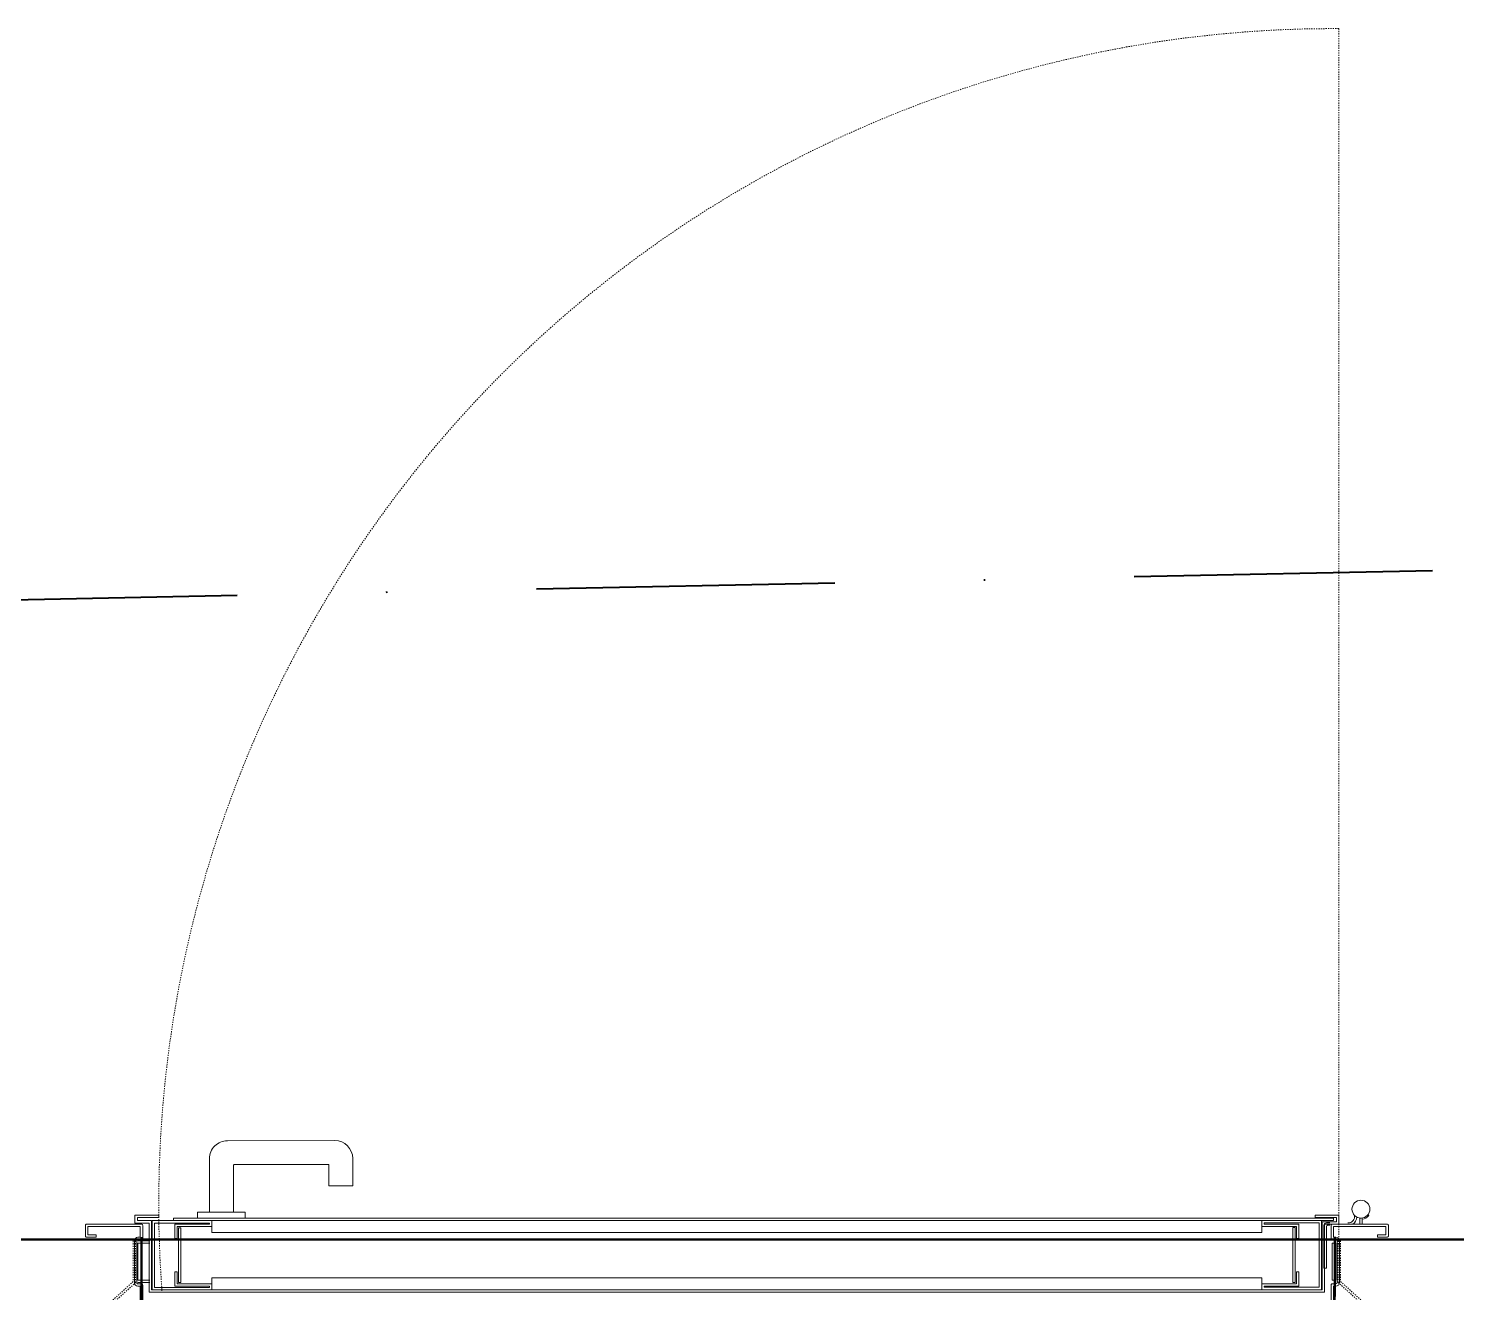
# Model space of a CAD drawing. Header units: millimetres. Extents: x 8884 to 18446, y 10737 to 16556.
# Drawn here: x 11030.6 to 11150.3, y 15338.1 to 15444 of the extents above; entities that cross this region are included whole.
import ezdxf

# ---------------------------------------------------------------- set-up
doc = ezdxf.new("R2010")
doc.units = ezdxf.units.MM
for name, pattern in [('DASHDOT2', [0.5, 0.25, -0.125, 0, -0.125]), ('DASHED', [0.75, 0.5, -0.25]), ('HIDDEN', [0.375, 0.25, -0.125])]:
    doc.linetypes.add(name, pattern=pattern)
for name, color, linetype, lineweight in [('Bina', 7, 'Continuous', 9), ('DOGRAMA', 4, 'Continuous', 18), ('DOGRAMA_GOR', 241, 'Continuous', 15), ('M_TAR_03', 41, 'Continuous', 9), ('TRS-ACK-KAPI-AHS', 40, 'Continuous', 18), ('TRS-DVR-EKLNN', 1, 'Continuous', 50), ('TRS-ISR-KST', 185, 'DASHDOT2', 40)]:
    doc.layers.add(name, color=color, linetype=linetype, lineweight=lineweight)

# ---------------------------------------------------------------- blocks, each defined once
blk = doc.blocks.new('KESİT ÇİZ')
at = {"layer": 'TRS-ISR-KST', "ltscale": 100}
blk.add_lwpolyline([(112297.12, 56003.48), (114483.78, 56048.35)], dxfattribs=at)

msp = doc.modelspace()

# ---------------------------------------------------------------- linework, layer by layer
at = {"layer": 'DOGRAMA'}
msp.add_line((11143.67, 15342.94, 48.88), (11143.67, 15342.74, 48.88), dxfattribs=at)
at = {"layer": 'DOGRAMA', "elevation": 48.88}
for points in [[(11041.52, 15344.38), (11041.52, 15344.58), (11039.52, 15344.58), (11039.52, 15343.93), (11040.72, 15343.93), (11040.72, 15338.13), (11055.39, 15338.14), (11139.22, 15338.14), (11139.22, 15343.84), (11140.42, 15343.84), (11140.42, 15344.59), (11138.42, 15344.59), (11138.42, 15344.39), (11140.22, 15344.39), (11140.22, 15344.04), (11139.02, 15344.04), (11139.02, 15338.34), (11055.39, 15338.34), (11040.92, 15338.33), (11040.92, 15344.13), (11039.72, 15344.13), (11039.72, 15344.38), (11041.52, 15344.38)], [(11138.97, 15344.14), (11139.97, 15344.14), (11139.97, 15344.34), (11042.75, 15344.33), (11042.75, 15344.13)], [(11043.07, 15339.83), (11042.87, 15339.83), (11042.87, 15338.63), (11045.77, 15338.63), (11045.77, 15338.53), (11041.17, 15338.53), (11041.17, 15343.93), (11045.77, 15343.93), (11045.77, 15343.83), (11042.87, 15343.83), (11042.87, 15342.63), (11043.07, 15342.63), (11043.07, 15343.63), (11045.97, 15343.63), (11045.97, 15344.13), (11040.97, 15344.13), (11040.97, 15338.33), (11045.97, 15338.33), (11045.97, 15338.83), (11043.07, 15338.83), (11043.07, 15339.83)], [(11136.87, 15339.84), (11137.07, 15339.84), (11137.07, 15338.64), (11134.17, 15338.64), (11134.17, 15338.54), (11138.77, 15338.54), (11138.77, 15343.94), (11134.17, 15343.94), (11134.17, 15343.84), (11137.07, 15343.84), (11137.07, 15342.64), (11136.87, 15342.64), (11136.87, 15343.64), (11133.97, 15343.64), (11133.97, 15344.14), (11138.97, 15344.14), (11138.97, 15338.34), (11133.97, 15338.34), (11133.97, 15338.84), (11136.87, 15338.84), (11136.87, 15339.84)]]:
    msp.add_lwpolyline(points, dxfattribs=at)
for points in [[(11036.27, 15342.73), (11035.47, 15342.73, -0.414214), (11035.37, 15342.83), (11035.37, 15343.73, -0.414214), (11035.47, 15343.83), (11040.07, 15343.83, -0.414214), (11040.17, 15343.73), (11040.17, 15342.63, -0.414214), (11040.07, 15342.53), (11039.77, 15342.53, 0.414214), (11039.67, 15342.43), (11039.67, 15338.93, 0.414214), (11039.77, 15338.83), (11040.07, 15338.83, -0.414214), (11040.17, 15338.73), (11040.17, 15337.08, 0.414214)], [(11039.97, 15337.08), (11039.97, 15338.63), (11039.77, 15338.63, -0.414214), (11039.47, 15338.93), (11039.47, 15342.43, -0.414214), (11039.77, 15342.73), (11039.97, 15342.73), (11039.97, 15343.63), (11035.57, 15343.63), (11035.57, 15342.93), (11036.27, 15342.93), (11036.27, 15342.73)], [(11143.67, 15342.74), (11144.47, 15342.74, 0.414214), (11144.57, 15342.84), (11144.57, 15343.74, 0.414214), (11144.47, 15343.84), (11139.87, 15343.84, 0.414214), (11139.77, 15343.74), (11139.77, 15342.64, 0.414214), (11139.87, 15342.54), (11140.17, 15342.54, -0.414214), (11140.27, 15342.44), (11140.27, 15338.94, -0.414214), (11140.17, 15338.84), (11139.87, 15338.84, 0.414214), (11139.77, 15338.74), (11139.77, 15337.09, -0.414214)], [(11139.97, 15337.09), (11139.97, 15338.64), (11140.17, 15338.64, 0.414214), (11140.47, 15338.94), (11140.47, 15342.44, 0.414214), (11140.17, 15342.74), (11139.97, 15342.74), (11139.97, 15343.64), (11144.37, 15343.64), (11144.37, 15342.94), (11143.67, 15342.94)]]:
    msp.add_lwpolyline(points, format="xyb", dxfattribs=at)
for points in [[(11043.17, 15338.93), (11043.17, 15343.53), (11043.37, 15343.53), (11043.37, 15338.93)], [(11136.77, 15338.94), (11136.77, 15343.54), (11136.57, 15343.54), (11136.57, 15338.94)]]:
    msp.add_lwpolyline(points, close=True, dxfattribs=at)
at = {"layer": 'DOGRAMA_GOR'}
for p, q in [((11056.27, 15350.84, 48.88), (11047.27, 15350.83, 48.88)), ((11045.77, 15349.33, 48.88), (11045.77, 15344.83, 48.88)), ((11057.77, 15349.34, 48.88), (11057.77, 15347.04, 48.88)), ((11055.77, 15347.04, 48.88), (11055.77, 15348.84, 48.88)), ((11057.77, 15347.04, 48.88), (11055.77, 15347.04, 48.88)), ((11142.17, 15344.34, 48.88), (11142.37, 15344.34, 48.88)), ((11142.17, 15343.84, 48.88), (11142.17, 15344.34, 48.88)), ((11142.94, 15344.55, 48.88), (11142.86, 15344.62, 48.88)), ((11142.37, 15343.84, 48.88), (11142.37, 15344.24, 48.88)), ((11039.77, 15342.43, 48.88), (11040.77, 15342.43, 48.88)), ((11039.77, 15342.23, 48.88), (11040.77, 15342.23, 48.88)), ((11039.77, 15339.13, 48.88), (11040.77, 15339.13, 48.88)), ((11039.77, 15338.93, 48.88), (11040.77, 15338.93, 48.88))]:
    msp.add_line(p, q, dxfattribs=at)
at = {"layer": 'DOGRAMA_GOR', "elevation": 48.88}
for points in [[(11047.77, 15344.83), (11047.77, 15348.73, -0.414214), (11047.87, 15348.83), (11055.77, 15348.84)], [(11139.67, 15343.94), (11139.37, 15343.94, 0.414214), (11139.17, 15343.74), (11139.17, 15340.14), (11139.37, 15340.14), (11139.37, 15343.64, -0.414214), (11139.47, 15343.74), (11139.67, 15343.74)]]:
    msp.add_lwpolyline(points, format="xyb", dxfattribs=at)
for points in [[(11044.77, 15344.33), (11044.77, 15344.83), (11048.77, 15344.83), (11048.77, 15344.33)], [(11039.77, 15339.13), (11039.77, 15342.23), (11040.07, 15342.23), (11040.07, 15339.13)], [(11140.17, 15339.14), (11140.17, 15342.24), (11139.87, 15342.24), (11139.87, 15339.14)]]:
    msp.add_lwpolyline(points, close=True, dxfattribs=at)
at = {"layer": 'DOGRAMA_GOR', "linetype": 'HIDDEN', "ltscale": 0.001, "elevation": 48.88}
for points in [[(11035.68, 15335.67), (11035.81, 15335.52), (11039.57, 15338.93), (11039.57, 15342.43), (11039.37, 15342.43), (11039.37, 15339.02), (11035.68, 15335.67)], [(11144.27, 15335.67), (11144.13, 15335.52), (11140.37, 15338.94), (11140.37, 15342.44), (11140.57, 15342.44), (11140.57, 15339.02), (11144.27, 15335.67)]]:
    msp.add_lwpolyline(points, dxfattribs=at)
at = {"layer": 'DOGRAMA_GOR'}
msp.add_circle((11142.27, 15345.09, 48.88), 0.75, dxfattribs=at)
for centre, radius, start, end in [((11047.27, 15349.33, 48.88), 1.5, 90.0008, 180.0008), ((11056.27, 15349.34, 48.88), 1.5, 0.0008, 90.0008), ((11141.21, 15344.46, 48.88), 0.521, 266.0291, 14.3784), ((11141.21, 15344.46, 48.88), 0.721, 300.7227, 357.0614), ((11142.27, 15345.09, 48.88), 0.85, 276.7571, 321.2952)]:
    msp.add_arc(centre, radius, start, end, dxfattribs=at)
at = {"layer": 'M_TAR_03', "elevation": 48.88}
for points in [[(11043.07, 15342.63), (11043.07, 15343.63), (11045.97, 15343.63), (11045.97, 15344.13), (11040.97, 15344.13), (11040.97, 15338.33), (11045.97, 15338.33), (11045.97, 15338.83), (11043.07, 15338.83), (11043.07, 15339.83)], [(11055.39, 15344.14), (11045.97, 15344.13)]]:
    msp.add_lwpolyline(points, dxfattribs=at)
at = {"layer": 'TRS-ACK-KAPI-AHS', "linetype": 'DASHED', "ltscale": 0.1}
msp.add_line((11140.42, 15342.14, 48.88), (11140.41, 15444.04, 48.88), dxfattribs=at)
at = {"layer": 'TRS-ACK-KAPI-AHS', "elevation": 48.88}
msp.add_lwpolyline([(11055.39, 15343.14), (11045.97, 15343.13), (11045.97, 15344.13), (11133.97, 15344.14), (11133.97, 15343.14)], close=True, dxfattribs=at)
msp.add_lwpolyline([(11133.97, 15339.34), (11133.97, 15338.34), (11055.39, 15338.34), (11045.97, 15338.33), (11045.97, 15339.33), (11133.97, 15339.34)], dxfattribs=at)
at = {"layer": 'TRS-ACK-KAPI-AHS', "linetype": 'DASHED', "ltscale": 0.1}
msp.add_arc((11140.01, 15345.54, 48.88), 98.5, 89.7666, 184.251, dxfattribs=at)
at = {"layer": 'TRS-DVR-EKLNN'}
msp.add_line((11226.75, 15342.55, 33.64), (10905.65, 15342.55, 33.64), dxfattribs=at)
at = {"layer": 'TRS-DVR-EKLNN', "elevation": 48.88}
for points in [[(11040.06, 15332.73), (11040.07, 15342.73)], [(11140.05, 15332.73), (11140.07, 15342.74)]]:
    msp.add_lwpolyline(points, dxfattribs=at)

# ---------------------------------------------------------------- block references
at = {"layer": 'Bina'}
msp.add_blockref('KESİT ÇİZ', (-102776.72, -40638.27, 33.18), dxfattribs=at)

doc.saveas('drawing.dxf')
